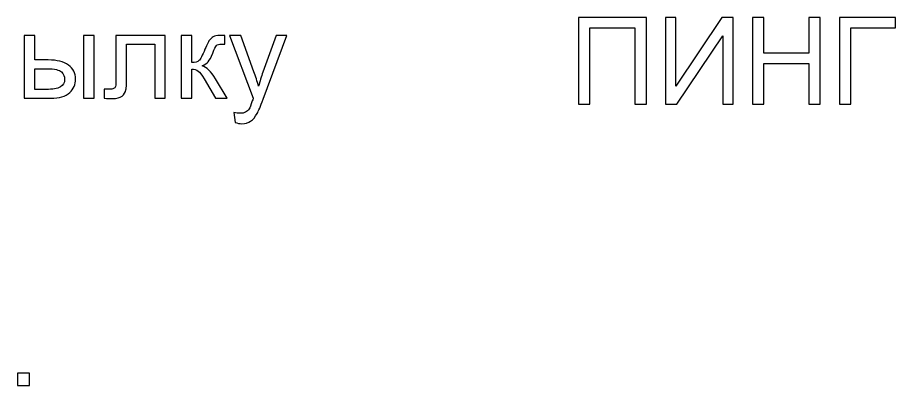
# Model space of a CAD drawing. Header units: centimetres. Extents: x -34 to 236, y -37 to 15.
# Drawn here: x 139.9 to 146.05, y 11.79 to 14.36 of the extents above; entities that cross this region are included whole.
import ezdxf

# ---------------------------------------------------------------- set-up
doc = ezdxf.new("R2010")
doc.units = ezdxf.units.CM
doc.header["$MEASUREMENT"] = 0
doc.layers.add('layer 1', color=7, linetype='Continuous')

msp = doc.modelspace()

# ---------------------------------------------------------------- linework, layer by layer
at = {"layer": 'layer 1', "color": 232}
for points, knots in [([(143.82956, 14.36497), (143.82956, 14.36497), (144.30624, 14.36497), (144.30624, 14.36497), (144.30624, 14.36497), (144.30624, 14.36497), (144.30624, 13.7589), (144.30624, 13.7589), (144.30624, 13.7589), (144.30624, 13.7589), (144.22552, 13.7589), (144.22552, 13.7589), (144.22552, 13.7589), (144.22552, 13.7589), (144.22552, 14.29343), (144.22552, 14.29343), (144.22552, 14.29343), (144.22552, 14.29343), (143.90971, 14.29343), (143.90971, 14.29343), (143.90971, 14.29343), (143.90971, 14.29343), (143.90971, 13.7589), (143.90971, 13.7589), (143.90971, 13.7589), (143.90971, 13.7589), (143.82956, 13.7589), (143.82956, 13.7589), (143.82956, 13.7589), (143.82956, 13.7589), (143.82956, 14.36497), (143.82956, 14.36497)], [0, 0, 0, 0, 0.125, 0.125, 0.125, 0.125, 0.25, 0.25, 0.25, 0.25, 0.375, 0.375, 0.375, 0.375, 0.5, 0.5, 0.5, 0.5, 0.625, 0.625, 0.625, 0.625, 0.75, 0.75, 0.75, 0.75, 0.875, 0.875, 0.875, 0.875, 1, 1, 1, 1]), ([(144.43859, 14.36497), (144.43859, 14.36497), (144.51127, 14.36497), (144.51127, 14.36497), (144.51127, 14.36497), (144.51127, 14.36497), (144.51127, 13.88505), (144.51127, 13.88505), (144.51127, 13.88505), (144.51127, 13.88505), (144.83371, 14.36497), (144.83371, 14.36497), (144.83371, 14.36497), (144.83371, 14.36497), (144.91442, 14.36497), (144.91442, 14.36497), (144.91442, 14.36497), (144.91442, 14.36497), (144.91442, 13.7589), (144.91442, 13.7589), (144.91442, 13.7589), (144.91442, 13.7589), (144.84161, 13.7589), (144.84161, 13.7589), (144.84161, 13.7589), (144.84161, 13.7589), (144.84161, 14.23769), (144.84161, 14.23769), (144.84161, 14.23769), (144.84161, 14.23769), (144.51875, 13.7589), (144.51875, 13.7589), (144.51875, 13.7589), (144.51875, 13.7589), (144.43859, 13.7589), (144.43859, 13.7589), (144.43859, 13.7589), (144.43859, 13.7589), (144.43859, 14.36497), (144.43859, 14.36497)], [0, 0, 0, 0, 0.1, 0.1, 0.1, 0.1, 0.2, 0.2, 0.2, 0.2, 0.3, 0.3, 0.3, 0.3, 0.4, 0.4, 0.4, 0.4, 0.5, 0.5, 0.5, 0.5, 0.6, 0.6, 0.6, 0.6, 0.7, 0.7, 0.7, 0.7, 0.8, 0.8, 0.8, 0.8, 0.9, 0.9, 0.9, 0.9, 1, 1, 1, 1]), ([(145.04833, 13.7589), (145.04833, 13.7589), (145.04833, 14.36497), (145.04833, 14.36497), (145.04833, 14.36497), (145.04833, 14.36497), (145.12863, 14.36497), (145.12863, 14.36497), (145.12863, 14.36497), (145.12863, 14.36497), (145.12863, 14.11605), (145.12863, 14.11605), (145.12863, 14.11605), (145.12863, 14.11605), (145.44359, 14.11605), (145.44359, 14.11605), (145.44359, 14.11605), (145.44359, 14.11605), (145.44359, 14.36497), (145.44359, 14.36497), (145.44359, 14.36497), (145.44359, 14.36497), (145.52388, 14.36497), (145.52388, 14.36497), (145.52388, 14.36497), (145.52388, 14.36497), (145.52388, 13.7589), (145.52388, 13.7589), (145.52388, 13.7589), (145.52388, 13.7589), (145.44359, 13.7589), (145.44359, 13.7589), (145.44359, 13.7589), (145.44359, 13.7589), (145.44359, 14.04451), (145.44359, 14.04451), (145.44359, 14.04451), (145.44359, 14.04451), (145.12863, 14.04451), (145.12863, 14.04451), (145.12863, 14.04451), (145.12863, 14.04451), (145.12863, 13.7589), (145.12863, 13.7589), (145.12863, 13.7589), (145.12863, 13.7589), (145.04833, 13.7589), (145.04833, 13.7589)], [0, 0, 0, 0, 0.0833333, 0.0833333, 0.0833333, 0.0833333, 0.1666667, 0.1666667, 0.1666667, 0.1666667, 0.25, 0.25, 0.25, 0.25, 0.3333333, 0.3333333, 0.3333333, 0.3333333, 0.4166667, 0.4166667, 0.4166667, 0.4166667, 0.5, 0.5, 0.5, 0.5, 0.5833333, 0.5833333, 0.5833333, 0.5833333, 0.6666667, 0.6666667, 0.6666667, 0.6666667, 0.75, 0.75, 0.75, 0.75, 0.8333333, 0.8333333, 0.8333333, 0.8333333, 0.9166667, 0.9166667, 0.9166667, 0.9166667, 1, 1, 1, 1]), ([(145.65864, 14.36497), (145.65864, 14.36497), (146.05051, 14.36497), (146.05051, 14.36497), (146.05051, 14.36497), (146.05051, 14.36497), (146.05051, 14.29343), (146.05051, 14.29343), (146.05051, 14.29343), (146.05051, 14.29343), (145.7388, 14.29343), (145.7388, 14.29343), (145.7388, 14.29343), (145.7388, 14.29343), (145.7388, 13.7589), (145.7388, 13.7589), (145.7388, 13.7589), (145.7388, 13.7589), (145.65864, 13.7589), (145.65864, 13.7589), (145.65864, 13.7589), (145.65864, 13.7589), (145.65864, 14.36497), (145.65864, 14.36497)], [0, 0, 0, 0, 0.1666667, 0.1666667, 0.1666667, 0.1666667, 0.3333333, 0.3333333, 0.3333333, 0.3333333, 0.5, 0.5, 0.5, 0.5, 0.6666667, 0.6666667, 0.6666667, 0.6666667, 0.8333333, 0.8333333, 0.8333333, 0.8333333, 1, 1, 1, 1]), ([(139.94589, 14.23988), (139.94589, 14.23988), (140.0204, 14.23988), (140.0204, 14.23988), (140.0204, 14.23988), (140.0204, 14.23988), (140.0204, 14.06843), (140.0204, 14.06843), (140.0204, 14.06843), (140.0204, 14.06843), (140.11466, 14.06843), (140.11466, 14.06843), (140.11466, 14.06843), (140.17605, 14.06843), (140.22346, 14.05643), (140.25662, 14.03259), (140.25662, 14.03259), (140.28978, 14.00874), (140.30643, 13.97586), (140.30643, 13.93395), (140.30643, 13.93395), (140.30643, 13.8974), (140.2926, 13.86593), (140.2648, 13.83997), (140.2648, 13.83997), (140.23715, 13.81386), (140.19284, 13.80088), (140.13202, 13.80088), (140.13202, 13.80088), (140.13202, 13.80088), (139.94589, 13.80088), (139.94589, 13.80088), (139.94589, 13.80088), (139.94589, 13.80088), (139.94589, 14.23988), (139.94589, 14.23988)], [0, 0, 0, 0, 0.1111111, 0.1111111, 0.1111111, 0.1111111, 0.2222222, 0.2222222, 0.2222222, 0.2222222, 0.3333333, 0.3333333, 0.3333333, 0.3333333, 0.4444444, 0.4444444, 0.4444444, 0.4444444, 0.5555556, 0.5555556, 0.5555556, 0.5555556, 0.6666667, 0.6666667, 0.6666667, 0.6666667, 0.7777778, 0.7777778, 0.7777778, 0.7777778, 0.8888889, 0.8888889, 0.8888889, 0.8888889, 1, 1, 1, 1]), ([(140.36217, 14.23988), (140.36217, 14.23988), (140.43668, 14.23988), (140.43668, 14.23988), (140.43668, 14.23988), (140.43668, 14.23988), (140.43668, 13.80088), (140.43668, 13.80088), (140.43668, 13.80088), (140.43668, 13.80088), (140.36217, 13.80088), (140.36217, 13.80088), (140.36217, 13.80088), (140.36217, 13.80088), (140.36217, 14.23988), (140.36217, 14.23988)], [0, 0, 0, 0, 0.25, 0.25, 0.25, 0.25, 0.5, 0.5, 0.5, 0.5, 0.75, 0.75, 0.75, 0.75, 1, 1, 1, 1]), ([(140.58922, 14.23988), (140.58922, 14.23988), (140.93494, 14.23988), (140.93494, 14.23988), (140.93494, 14.23988), (140.93494, 14.23988), (140.93494, 13.80088), (140.93494, 13.80088), (140.93494, 13.80088), (140.93494, 13.80088), (140.86086, 13.80088), (140.86086, 13.80088), (140.86086, 13.80088), (140.86086, 13.80088), (140.86086, 14.17835), (140.86086, 14.17835), (140.86086, 14.17835), (140.86086, 14.17835), (140.66372, 14.17835), (140.66372, 14.17835), (140.66372, 14.17835), (140.66372, 14.17835), (140.66372, 13.95963), (140.66372, 13.95963), (140.66372, 13.95963), (140.66372, 13.90869), (140.66203, 13.87496), (140.65878, 13.85874), (140.65878, 13.85874), (140.6554, 13.84251), (140.64637, 13.82826), (140.63141, 13.81612), (140.63141, 13.81612), (140.61659, 13.80398), (140.595, 13.79792), (140.56692, 13.79792), (140.56692, 13.79792), (140.54956, 13.79792), (140.52953, 13.79905), (140.50695, 13.8013), (140.50695, 13.8013), (140.50695, 13.8013), (140.50695, 13.86325), (140.50695, 13.86325), (140.50695, 13.86325), (140.50695, 13.86325), (140.53969, 13.86325), (140.53969, 13.86325), (140.53969, 13.86325), (140.55507, 13.86325), (140.56607, 13.86494), (140.57271, 13.86805), (140.57271, 13.86805), (140.57934, 13.87129), (140.58371, 13.87623), (140.58597, 13.88315), (140.58597, 13.88315), (140.58823, 13.89006), (140.58922, 13.9125), (140.58922, 13.9506), (140.58922, 13.9506), (140.58922, 13.9506), (140.58922, 14.23988), (140.58922, 14.23988)], [0, 0, 0, 0, 0.0625, 0.0625, 0.0625, 0.0625, 0.125, 0.125, 0.125, 0.125, 0.1875, 0.1875, 0.1875, 0.1875, 0.25, 0.25, 0.25, 0.25, 0.3125, 0.3125, 0.3125, 0.3125, 0.375, 0.375, 0.375, 0.375, 0.4375, 0.4375, 0.4375, 0.4375, 0.5, 0.5, 0.5, 0.5, 0.5625, 0.5625, 0.5625, 0.5625, 0.625, 0.625, 0.625, 0.625, 0.6875, 0.6875, 0.6875, 0.6875, 0.75, 0.75, 0.75, 0.75, 0.8125, 0.8125, 0.8125, 0.8125, 0.875, 0.875, 0.875, 0.875, 0.9375, 0.9375, 0.9375, 0.9375, 1, 1, 1, 1]), ([(141.04656, 14.23988), (141.04656, 14.23988), (141.12092, 14.23988), (141.12092, 14.23988), (141.12092, 14.23988), (141.12092, 14.23988), (141.12092, 14.05022), (141.12092, 14.05022), (141.12092, 14.05022), (141.14463, 14.05022), (141.16128, 14.05474), (141.17074, 14.06377), (141.17074, 14.06377), (141.18019, 14.07294), (141.19416, 14.09933), (141.21265, 14.14322), (141.21265, 14.14322), (141.22732, 14.17793), (141.23917, 14.20079), (141.24821, 14.2118), (141.24821, 14.2118), (141.25738, 14.2228), (141.26782, 14.23028), (141.27967, 14.23409), (141.27967, 14.23409), (141.29153, 14.23804), (141.31058, 14.23988), (141.33668, 14.23988), (141.33668, 14.23988), (141.33668, 14.23988), (141.35164, 14.23988), (141.35164, 14.23988), (141.35164, 14.23988), (141.35164, 14.23988), (141.35164, 14.17835), (141.35164, 14.17835), (141.35164, 14.17835), (141.35164, 14.17835), (141.3309, 14.17878), (141.3309, 14.17878), (141.3309, 14.17878), (141.31142, 14.17878), (141.29886, 14.17581), (141.29336, 14.17003), (141.29336, 14.17003), (141.28758, 14.16396), (141.27869, 14.1459), (141.26683, 14.11584), (141.26683, 14.11584), (141.25554, 14.0872), (141.24524, 14.06744), (141.23579, 14.05643), (141.23579, 14.05643), (141.22647, 14.04529), (141.21194, 14.03527), (141.19247, 14.02624), (141.19247, 14.02624), (141.22436, 14.01763), (141.25583, 13.98785), (141.28673, 13.93691), (141.28673, 13.93691), (141.28673, 13.93691), (141.36815, 13.80088), (141.36815, 13.80088), (141.36815, 13.80088), (141.36815, 13.80088), (141.28631, 13.80088), (141.28631, 13.80088), (141.28631, 13.80088), (141.28631, 13.80088), (141.20686, 13.93691), (141.20686, 13.93691), (141.20686, 13.93691), (141.19063, 13.96415), (141.17638, 13.98221), (141.16439, 13.99082), (141.16439, 13.99082), (141.15225, 13.99957), (141.13772, 14.0038), (141.12092, 14.0038), (141.12092, 14.0038), (141.12092, 14.0038), (141.12092, 13.80088), (141.12092, 13.80088), (141.12092, 13.80088), (141.12092, 13.80088), (141.04656, 13.80088), (141.04656, 13.80088), (141.04656, 13.80088), (141.04656, 13.80088), (141.04656, 14.23988), (141.04656, 14.23988)], [0, 0, 0, 0, 0.0434783, 0.0434783, 0.0434783, 0.0434783, 0.0869565, 0.0869565, 0.0869565, 0.0869565, 0.1304348, 0.1304348, 0.1304348, 0.1304348, 0.173913, 0.173913, 0.173913, 0.173913, 0.2173913, 0.2173913, 0.2173913, 0.2173913, 0.2608696, 0.2608696, 0.2608696, 0.2608696, 0.3043478, 0.3043478, 0.3043478, 0.3043478, 0.3478261, 0.3478261, 0.3478261, 0.3478261, 0.3913043, 0.3913043, 0.3913043, 0.3913043, 0.4347826, 0.4347826, 0.4347826, 0.4347826, 0.4782609, 0.4782609, 0.4782609, 0.4782609, 0.5217391, 0.5217391, 0.5217391, 0.5217391, 0.5652174, 0.5652174, 0.5652174, 0.5652174, 0.6086957, 0.6086957, 0.6086957, 0.6086957, 0.6521739, 0.6521739, 0.6521739, 0.6521739, 0.6956522, 0.6956522, 0.6956522, 0.6956522, 0.7391304, 0.7391304, 0.7391304, 0.7391304, 0.7826087, 0.7826087, 0.7826087, 0.7826087, 0.826087, 0.826087, 0.826087, 0.826087, 0.8695652, 0.8695652, 0.8695652, 0.8695652, 0.9130435, 0.9130435, 0.9130435, 0.9130435, 0.9565217, 0.9565217, 0.9565217, 0.9565217, 1, 1, 1, 1]), ([(141.42346, 13.63183), (141.42346, 13.63183), (141.41514, 13.70168), (141.41514, 13.70168), (141.41514, 13.70168), (141.43151, 13.6973), (141.44562, 13.69505), (141.45775, 13.69505), (141.45775, 13.69505), (141.47426, 13.69505), (141.48753, 13.69787), (141.49741, 13.70337), (141.49741, 13.70337), (141.50742, 13.70888), (141.51547, 13.7165), (141.52182, 13.72651), (141.52182, 13.72651), (141.52662, 13.73385), (141.5341, 13.75234), (141.54454, 13.78183), (141.54454, 13.78183), (141.54595, 13.78606), (141.54821, 13.79199), (141.55117, 13.80003), (141.55117, 13.80003), (141.55117, 13.80003), (141.38466, 14.23988), (141.38466, 14.23988), (141.38466, 14.23988), (141.38466, 14.23988), (141.46481, 14.23988), (141.46481, 14.23988), (141.46481, 14.23988), (141.46481, 14.23988), (141.55625, 13.98574), (141.55625, 13.98574), (141.55625, 13.98574), (141.56796, 13.95342), (141.57869, 13.91955), (141.588, 13.88399), (141.588, 13.88399), (141.59661, 13.91814), (141.60677, 13.95145), (141.61862, 13.98404), (141.61862, 13.98404), (141.61862, 13.98404), (141.71246, 14.23988), (141.71246, 14.23988), (141.71246, 14.23988), (141.71246, 14.23988), (141.78683, 14.23988), (141.78683, 14.23988), (141.78683, 14.23988), (141.78683, 14.23988), (141.61989, 13.7934), (141.61989, 13.7934), (141.61989, 13.7934), (141.60197, 13.74514), (141.588, 13.71198), (141.57812, 13.69378), (141.57812, 13.69378), (141.56486, 13.66922), (141.54976, 13.6513), (141.53268, 13.63987), (141.53268, 13.63987), (141.51547, 13.62844), (141.49515, 13.62266), (141.47144, 13.62266), (141.47144, 13.62266), (141.45705, 13.62266), (141.4411, 13.62576), (141.42346, 13.63183)], [0, 0, 0, 0, 0.0555556, 0.0555556, 0.0555556, 0.0555556, 0.1111111, 0.1111111, 0.1111111, 0.1111111, 0.1666667, 0.1666667, 0.1666667, 0.1666667, 0.2222222, 0.2222222, 0.2222222, 0.2222222, 0.2777778, 0.2777778, 0.2777778, 0.2777778, 0.3333333, 0.3333333, 0.3333333, 0.3333333, 0.3888889, 0.3888889, 0.3888889, 0.3888889, 0.4444444, 0.4444444, 0.4444444, 0.4444444, 0.5, 0.5, 0.5, 0.5, 0.5555556, 0.5555556, 0.5555556, 0.5555556, 0.6111111, 0.6111111, 0.6111111, 0.6111111, 0.6666667, 0.6666667, 0.6666667, 0.6666667, 0.7222222, 0.7222222, 0.7222222, 0.7222222, 0.7777778, 0.7777778, 0.7777778, 0.7777778, 0.8333333, 0.8333333, 0.8333333, 0.8333333, 0.8888889, 0.8888889, 0.8888889, 0.8888889, 0.9444444, 0.9444444, 0.9444444, 0.9444444, 1, 1, 1, 1]), ([(140.0204, 13.86212), (140.0204, 13.86212), (140.09843, 13.86212), (140.09843, 13.86212), (140.09843, 13.86212), (140.14557, 13.86212), (140.17929, 13.86791), (140.19933, 13.87948), (140.19933, 13.87948), (140.21951, 13.89105), (140.22953, 13.90911), (140.22953, 13.93352), (140.22953, 13.93352), (140.22953, 13.95258), (140.22205, 13.96951), (140.20723, 13.98447), (140.20723, 13.98447), (140.19227, 13.99928), (140.15939, 14.00676), (140.10845, 14.00676), (140.10845, 14.00676), (140.10845, 14.00676), (140.0204, 14.00676), (140.0204, 14.00676), (140.0204, 14.00676), (140.0204, 14.00676), (140.0204, 13.86212), (140.0204, 13.86212)], [0, 0, 0, 0, 0.1428571, 0.1428571, 0.1428571, 0.1428571, 0.2857143, 0.2857143, 0.2857143, 0.2857143, 0.4285714, 0.4285714, 0.4285714, 0.4285714, 0.5714286, 0.5714286, 0.5714286, 0.5714286, 0.7142857, 0.7142857, 0.7142857, 0.7142857, 0.8571429, 0.8571429, 0.8571429, 0.8571429, 1, 1, 1, 1]), ([(139.89962, 11.79132), (139.89962, 11.79132), (139.89962, 11.87613), (139.89962, 11.87613), (139.89962, 11.87613), (139.89962, 11.87613), (139.98442, 11.87613), (139.98442, 11.87613), (139.98442, 11.87613), (139.98442, 11.87613), (139.98442, 11.79132), (139.98442, 11.79132), (139.98442, 11.79132), (139.98442, 11.79132), (139.89962, 11.79132), (139.89962, 11.79132)], [0, 0, 0, 0, 0.25, 0.25, 0.25, 0.25, 0.5, 0.5, 0.5, 0.5, 0.75, 0.75, 0.75, 0.75, 1, 1, 1, 1])]:
    msp.add_open_spline(points, degree=3, knots=knots, dxfattribs=at)

doc.saveas('drawing.dxf')
